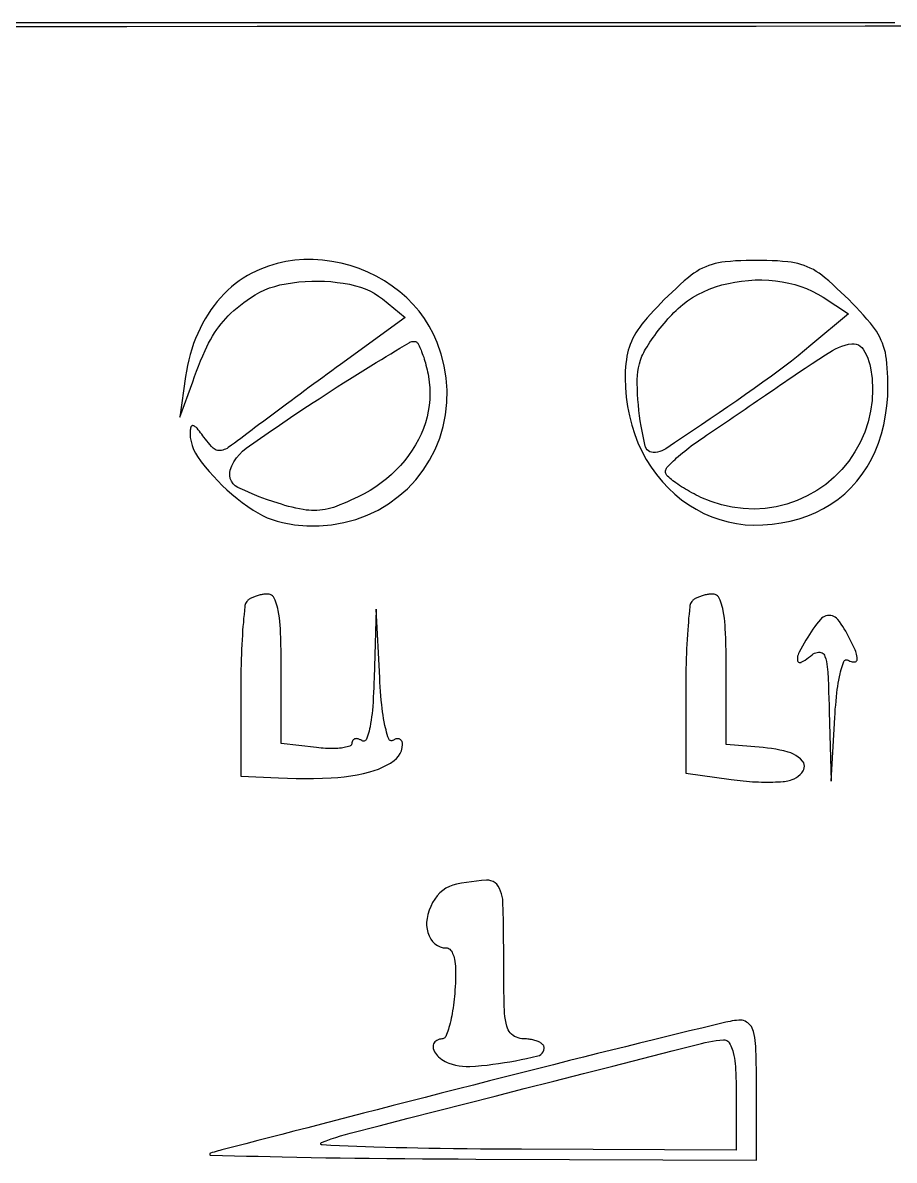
# Model space of a CAD drawing. Header units: millimetres. Extents: x -134 to 134, y -49 to 49.
# Drawn here: x -59.94 to -51.08, y 8.58 to 20.15 of the extents above; entities that cross this region are included whole.
import ezdxf

# ---------------------------------------------------------------- set-up
doc = ezdxf.new("R2010")
doc.units = ezdxf.units.MM
doc.header["$LTSCALE"] = 10
doc.header["$MEASUREMENT"] = 0

# ---------------------------------------------------------------- blocks, each defined once
blk = doc.blocks.new('DT0B-ULTRA_v_1')
at = {"color": 7, "linetype": 'Continuous', "lineweight": -3}
for points in [[(-76.097, 20.123, 0), (-74.992, 20.121, 0), (-73.886, 20.119, 0), (-72.78, 20.118, 0), (-71.675, 20.117, 0), (-70.569, 20.116, 0), (-69.464, 20.115, 0), (-68.141, 20.114, 0), (-66.818, 20.113, 0), (-65.495, 20.113, 0), (-64.171, 20.112, 0), (-62.848, 20.112, 0), (-61.525, 20.112, 0), (-60.202, 20.112, 0), (-58.879, 20.112, 0), (-57.556, 20.113, 0), (-56.233, 20.113, 0), (-54.91, 20.114, 0), (-53.587, 20.115, 0), (-52.481, 20.116, 0), (-51.376, 20.117, 0), (-50.27, 20.118, 0)], [(-51.074, 20.148, 0), (-52.816, 20.148, 0), (-54.558, 20.149, 0), (-56.3, 20.149, 0), (-58.042, 20.149, 0), (-59.784, 20.149, 0), (-61.525, 20.149, 0), (-63.267, 20.149, 0), (-65.009, 20.149, 0), (-66.751, 20.149, 0), (-68.493, 20.149, 0), (-70.234, 20.148, 0)], [(-57.609, 17.603, 0), (-57.653, 17.579, 0), (-57.696, 17.553, 0), (-57.737, 17.525, 0), (-57.777, 17.495, 0), (-57.816, 17.463, 0), (-57.853, 17.43, 0), (-57.89, 17.393, 0), (-57.926, 17.354, 0), (-57.961, 17.314, 0), (-57.993, 17.273, 0), (-58.024, 17.23, 0), (-58.054, 17.186, 0), (-58.083, 17.139, 0), (-58.11, 17.091, 0), (-58.135, 17.041, 0), (-58.159, 16.991, 0), (-58.18, 16.939, 0), (-58.2, 16.887, 0), (-58.218, 16.832, 0), (-58.235, 16.777, 0), (-58.25, 16.721, 0), (-58.262, 16.665, 0), (-58.273, 16.608, 0), (-58.282, 16.551, 0), (-58.339, 16.139, 0), (-58.21, 16.5, 0), (-58.191, 16.553, 0), (-58.171, 16.606, 0), (-58.15, 16.659, 0), (-58.129, 16.712, 0), (-58.107, 16.764, 0), (-58.084, 16.816, 0), (-58.067, 16.853, 0), (-58.049, 16.89, 0), (-58.03, 16.926, 0), (-58.009, 16.961, 0), (-57.988, 16.996, 0), (-57.965, 17.03, 0), (-57.944, 17.059, 0), (-57.921, 17.088, 0), (-57.898, 17.116, 0), (-57.873, 17.144, 0), (-57.848, 17.17, 0), (-57.821, 17.195, 0), (-57.79, 17.223, 0), (-57.757, 17.251, 0), (-57.724, 17.278, 0), (-57.691, 17.304, 0), (-57.657, 17.329, 0), (-57.622, 17.354, 0), (-57.576, 17.383, 0), (-57.528, 17.409, 0), (-57.478, 17.433, 0), (-57.428, 17.453, 0), (-57.376, 17.469, 0), (-57.323, 17.483, 0), (-57.259, 17.496, 0), (-57.194, 17.506, 0), (-57.13, 17.514, 0), (-57.065, 17.52, 0), (-56.999, 17.523, 0), (-56.934, 17.523, 0), (-56.87, 17.521, 0), (-56.806, 17.517, 0), (-56.743, 17.51, 0), (-56.679, 17.501, 0), (-56.616, 17.49, 0), (-56.554, 17.476, 0), (-56.504, 17.462, 0), (-56.456, 17.444, 0), (-56.41, 17.423, 0), (-56.364, 17.399, 0), (-56.321, 17.371, 0), (-56.28, 17.341, 0), (-56.05, 17.154, 0), (-56.706, 16.676, 0), (-56.751, 16.643, 0), (-56.797, 16.61, 0), (-56.842, 16.577, 0), (-56.888, 16.543, 0), (-56.933, 16.51, 0), (-56.979, 16.477, 0), (-57.025, 16.443, 0), (-57.071, 16.409, 0), (-57.118, 16.374, 0), (-57.164, 16.34, 0), (-57.21, 16.306, 0), (-57.256, 16.272, 0), (-57.297, 16.242, 0), (-57.338, 16.211, 0), (-57.379, 16.181, 0), (-57.42, 16.15, 0), (-57.46, 16.12, 0), (-57.501, 16.089, 0), (-57.527, 16.07, 0), (-57.554, 16.05, 0), (-57.58, 16.03, 0), (-57.606, 16.01, 0), (-57.632, 15.99, 0), (-57.658, 15.97, 0), (-57.689, 15.946, 0), (-57.721, 15.923, 0), (-57.753, 15.899, 0), (-57.784, 15.876, 0), (-57.816, 15.853, 0), (-57.849, 15.83, 0), (-57.861, 15.822, 0), (-57.875, 15.815, 0), (-57.889, 15.809, 0), (-57.903, 15.804, 0), (-57.918, 15.801, 0), (-57.933, 15.799, 0), (-57.945, 15.799, 0), (-57.958, 15.801, 0), (-57.97, 15.804, 0), (-57.981, 15.81, 0), (-57.992, 15.816, 0), (-58.001, 15.825, 0), (-58.018, 15.842, 0), (-58.034, 15.86, 0), (-58.05, 15.878, 0), (-58.066, 15.897, 0), (-58.08, 15.915, 0), (-58.095, 15.935, 0), (-58.106, 15.95, 0), (-58.118, 15.966, 0), (-58.13, 15.981, 0), (-58.142, 15.996, 0), (-58.154, 16.012, 0), (-58.166, 16.027, 0), (-58.172, 16.033, 0), (-58.177, 16.038, 0), (-58.184, 16.042, 0), (-58.191, 16.046, 0), (-58.198, 16.05, 0), (-58.205, 16.052, 0), (-58.209, 16.053, 0), (-58.213, 16.053, 0), (-58.217, 16.052, 0), (-58.22, 16.05, 0), (-58.223, 16.048, 0), (-58.226, 16.045, 0), (-58.228, 16.041, 0), (-58.228, 16.039, 0), (-58.231, 16.028, 0), (-58.233, 16.018, 0), (-58.234, 16.007, 0), (-58.235, 15.997, 0), (-58.236, 15.986, 0), (-58.236, 15.975, 0), (-58.234, 15.933, 0), (-58.227, 15.891, 0), (-58.216, 15.851, 0), (-58.202, 15.811, 0), (-58.183, 15.773, 0), (-58.16, 15.738, 0), (-58.123, 15.686, 0), (-58.083, 15.635, 0), (-58.042, 15.586, 0), (-58, 15.538, 0), (-57.956, 15.492, 0), (-57.911, 15.446, 0), (-57.862, 15.4, 0), (-57.811, 15.356, 0), (-57.759, 15.313, 0), (-57.706, 15.271, 0), (-57.651, 15.232, 0), (-57.595, 15.194, 0), (-57.549, 15.165, 0), (-57.501, 15.14, 0), (-57.452, 15.117, 0), (-57.402, 15.098, 0), (-57.351, 15.081, 0), (-57.298, 15.068, 0), (-57.174, 15.046, 0), (-57.049, 15.035, 0), (-56.924, 15.035, 0), (-56.798, 15.046, 0), (-56.674, 15.067, 0), (-56.553, 15.1, 0), (-56.437, 15.142, 0), (-56.326, 15.195, 0), (-56.22, 15.258, 0), (-56.12, 15.331, 0), (-56.028, 15.412, 0), (-55.943, 15.502, 0), (-55.868, 15.599, 0), (-55.802, 15.702, 0), (-55.745, 15.811, 0), (-55.699, 15.925, 0), (-55.664, 16.043, 0), (-55.64, 16.163, 0), (-55.627, 16.287, 0), (-55.624, 16.412, 0), (-55.633, 16.537, 0), (-55.653, 16.66, 0), (-55.683, 16.781, 0), (-55.725, 16.899, 0), (-55.762, 16.983, 0), (-55.805, 17.064, 0), (-55.854, 17.142, 0), (-55.909, 17.216, 0), (-55.969, 17.286, 0), (-56.034, 17.351, 0), (-56.106, 17.414, 0), (-56.182, 17.471, 0), (-56.261, 17.524, 0), (-56.344, 17.572, 0), (-56.429, 17.614, 0), (-56.518, 17.65, 0), (-56.608, 17.68, 0), (-56.7, 17.705, 0), (-56.794, 17.723, 0), (-56.889, 17.735, 0), (-56.984, 17.741, 0), (-57.079, 17.741, 0), (-57.171, 17.734, 0), (-57.262, 17.721, 0), (-57.352, 17.701, 0), (-57.44, 17.675, 0), (-57.526, 17.642, 0), (-57.609, 17.603, 0)], [(-53.416, 17.334, 0), (-53.452, 17.298, 0), (-53.487, 17.261, 0), (-53.522, 17.224, 0), (-53.556, 17.186, 0), (-53.589, 17.148, 0), (-53.623, 17.11, 0), (-53.645, 17.083, 0), (-53.666, 17.055, 0), (-53.686, 17.026, 0), (-53.704, 16.996, 0), (-53.722, 16.966, 0), (-53.738, 16.935, 0), (-53.751, 16.907, 0), (-53.763, 16.878, 0), (-53.774, 16.849, 0), (-53.783, 16.819, 0), (-53.79, 16.789, 0), (-53.796, 16.759, 0), (-53.802, 16.722, 0), (-53.807, 16.685, 0), (-53.811, 16.648, 0), (-53.813, 16.611, 0), (-53.815, 16.574, 0), (-53.815, 16.537, 0), (-53.812, 16.44, 0), (-53.804, 16.343, 0), (-53.791, 16.247, 0), (-53.771, 16.151, 0), (-53.747, 16.057, 0), (-53.717, 15.964, 0), (-53.684, 15.877, 0), (-53.644, 15.792, 0), (-53.6, 15.71, 0), (-53.55, 15.631, 0), (-53.496, 15.555, 0), (-53.436, 15.483, 0), (-53.375, 15.417, 0), (-53.31, 15.357, 0), (-53.241, 15.3, 0), (-53.168, 15.249, 0), (-53.092, 15.202, 0), (-53.013, 15.161, 0), (-52.933, 15.126, 0), (-52.851, 15.097, 0), (-52.767, 15.074, 0), (-52.682, 15.057, 0), (-52.595, 15.046, 0), (-52.508, 15.042, 0), (-52.414, 15.044, 0), (-52.321, 15.051, 0), (-52.228, 15.064, 0), (-52.136, 15.082, 0), (-52.046, 15.107, 0), (-51.957, 15.136, 0), (-51.875, 15.17, 0), (-51.797, 15.209, 0), (-51.722, 15.254, 0), (-51.65, 15.305, 0), (-51.582, 15.361, 0), (-51.519, 15.421, 0), (-51.459, 15.488, 0), (-51.404, 15.558, 0), (-51.355, 15.633, 0), (-51.31, 15.711, 0), (-51.272, 15.791, 0), (-51.24, 15.875, 0), (-51.21, 15.968, 0), (-51.186, 16.062, 0), (-51.167, 16.158, 0), (-51.154, 16.255, 0), (-51.145, 16.352, 0), (-51.143, 16.45, 0), (-51.143, 16.497, 0), (-51.144, 16.544, 0), (-51.147, 16.59, 0), (-51.15, 16.637, 0), (-51.154, 16.684, 0), (-51.158, 16.73, 0), (-51.163, 16.763, 0), (-51.169, 16.795, 0), (-51.177, 16.827, 0), (-51.187, 16.859, 0), (-51.198, 16.89, 0), (-51.211, 16.92, 0), (-51.226, 16.951, 0), (-51.242, 16.982, 0), (-51.26, 17.012, 0), (-51.279, 17.041, 0), (-51.3, 17.069, 0), (-51.322, 17.096, 0), (-51.357, 17.137, 0), (-51.393, 17.177, 0), (-51.429, 17.217, 0), (-51.466, 17.256, 0), (-51.504, 17.295, 0), (-51.542, 17.334, 0), (-51.581, 17.373, 0), (-51.621, 17.411, 0), (-51.662, 17.449, 0), (-51.703, 17.487, 0), (-51.745, 17.524, 0), (-51.787, 17.56, 0), (-51.814, 17.582, 0), (-51.842, 17.602, 0), (-51.871, 17.621, 0), (-51.901, 17.639, 0), (-51.932, 17.655, 0), (-51.963, 17.669, 0), (-51.995, 17.682, 0), (-52.027, 17.692, 0), (-52.06, 17.702, 0), (-52.093, 17.709, 0), (-52.127, 17.715, 0), (-52.161, 17.719, 0), (-52.214, 17.723, 0), (-52.267, 17.727, 0), (-52.32, 17.729, 0), (-52.373, 17.731, 0), (-52.426, 17.732, 0), (-52.479, 17.733, 0), (-52.532, 17.732, 0), (-52.585, 17.731, 0), (-52.638, 17.729, 0), (-52.691, 17.727, 0), (-52.744, 17.723, 0), (-52.797, 17.719, 0), (-52.831, 17.715, 0), (-52.865, 17.709, 0), (-52.898, 17.702, 0), (-52.931, 17.692, 0), (-52.963, 17.682, 0), (-52.995, 17.669, 0), (-53.027, 17.655, 0), (-53.057, 17.639, 0), (-53.087, 17.621, 0), (-53.116, 17.602, 0), (-53.144, 17.582, 0), (-53.171, 17.56, 0), (-53.213, 17.524, 0), (-53.255, 17.487, 0), (-53.296, 17.449, 0), (-53.337, 17.411, 0), (-53.377, 17.373, 0), (-53.416, 17.334, 0)], [(-51.802, 17.358, 0), (-51.544, 17.189, 0), (-51.926, 16.87, 0), (-51.992, 16.816, 0), (-52.057, 16.763, 0), (-52.124, 16.71, 0), (-52.191, 16.659, 0), (-52.259, 16.608, 0), (-52.327, 16.557, 0), (-52.415, 16.494, 0), (-52.503, 16.431, 0), (-52.591, 16.368, 0), (-52.68, 16.306, 0), (-52.769, 16.244, 0), (-52.859, 16.183, 0), (-52.949, 16.122, 0), (-53.039, 16.061, 0), (-53.13, 16, 0), (-53.221, 15.939, 0), (-53.311, 15.879, 0), (-53.402, 15.818, 0), (-53.421, 15.807, 0), (-53.442, 15.797, 0), (-53.462, 15.79, 0), (-53.484, 15.784, 0), (-53.506, 15.781, 0), (-53.528, 15.78, 0), (-53.545, 15.782, 0), (-53.562, 15.787, 0), (-53.577, 15.796, 0), (-53.59, 15.807, 0), (-53.601, 15.821, 0), (-53.608, 15.837, 0), (-53.61, 15.844, 0), (-53.621, 15.895, 0), (-53.632, 15.946, 0), (-53.642, 15.998, 0), (-53.651, 16.049, 0), (-53.66, 16.101, 0), (-53.667, 16.153, 0), (-53.674, 16.207, 0), (-53.68, 16.263, 0), (-53.685, 16.318, 0), (-53.688, 16.373, 0), (-53.69, 16.428, 0), (-53.692, 16.483, 0), (-53.691, 16.523, 0), (-53.688, 16.563, 0), (-53.684, 16.603, 0), (-53.677, 16.642, 0), (-53.668, 16.681, 0), (-53.657, 16.72, 0), (-53.65, 16.739, 0), (-53.643, 16.758, 0), (-53.635, 16.777, 0), (-53.626, 16.795, 0), (-53.617, 16.813, 0), (-53.607, 16.831, 0), (-53.592, 16.855, 0), (-53.577, 16.879, 0), (-53.562, 16.902, 0), (-53.546, 16.925, 0), (-53.53, 16.949, 0), (-53.514, 16.971, 0), (-53.495, 16.996, 0), (-53.477, 17.021, 0), (-53.458, 17.045, 0), (-53.438, 17.069, 0), (-53.418, 17.093, 0), (-53.398, 17.116, 0), (-53.379, 17.138, 0), (-53.359, 17.16, 0), (-53.339, 17.181, 0), (-53.318, 17.202, 0), (-53.297, 17.222, 0), (-53.276, 17.243, 0), (-53.229, 17.284, 0), (-53.18, 17.321, 0), (-53.128, 17.356, 0), (-53.074, 17.388, 0), (-53.019, 17.415, 0), (-52.961, 17.44, 0), (-52.897, 17.463, 0), (-52.831, 17.483, 0), (-52.765, 17.499, 0), (-52.698, 17.513, 0), (-52.63, 17.523, 0), (-52.562, 17.53, 0), (-52.493, 17.534, 0), (-52.424, 17.534, 0), (-52.355, 17.531, 0), (-52.287, 17.525, 0), (-52.218, 17.516, 0), (-52.151, 17.503, 0), (-52.089, 17.488, 0), (-52.029, 17.469, 0), (-51.97, 17.447, 0), (-51.912, 17.421, 0), (-51.856, 17.391, 0), (-51.802, 17.358, 0)], [(-55.814, 16.553, 0), (-55.805, 16.495, 0), (-55.799, 16.436, 0), (-55.798, 16.377, 0), (-55.8, 16.318, 0), (-55.805, 16.259, 0), (-55.815, 16.201, 0), (-55.828, 16.141, 0), (-55.845, 16.082, 0), (-55.865, 16.024, 0), (-55.888, 15.967, 0), (-55.914, 15.911, 0), (-55.944, 15.858, 0), (-55.978, 15.802, 0), (-56.015, 15.749, 0), (-56.055, 15.698, 0), (-56.097, 15.649, 0), (-56.142, 15.602, 0), (-56.189, 15.557, 0), (-56.241, 15.513, 0), (-56.295, 15.471, 0), (-56.35, 15.432, 0), (-56.407, 15.395, 0), (-56.466, 15.361, 0), (-56.527, 15.33, 0), (-56.564, 15.312, 0), (-56.601, 15.295, 0), (-56.638, 15.278, 0), (-56.676, 15.262, 0), (-56.713, 15.247, 0), (-56.751, 15.232, 0), (-56.779, 15.222, 0), (-56.806, 15.214, 0), (-56.834, 15.207, 0), (-56.862, 15.201, 0), (-56.89, 15.196, 0), (-56.919, 15.193, 0), (-56.947, 15.191, 0), (-56.975, 15.19, 0), (-57.003, 15.19, 0), (-57.031, 15.192, 0), (-57.058, 15.195, 0), (-57.086, 15.2, 0), (-57.124, 15.207, 0), (-57.161, 15.215, 0), (-57.198, 15.223, 0), (-57.235, 15.232, 0), (-57.272, 15.242, 0), (-57.308, 15.253, 0), (-57.384, 15.277, 0), (-57.459, 15.302, 0), (-57.534, 15.33, 0), (-57.607, 15.36, 0), (-57.68, 15.392, 0), (-57.752, 15.425, 0), (-57.778, 15.441, 0), (-57.8, 15.462, 0), (-57.817, 15.487, 0), (-57.828, 15.515, 0), (-57.834, 15.545, 0), (-57.833, 15.576, 0), (-57.828, 15.599, 0), (-57.811, 15.643, 0), (-57.79, 15.685, 0), (-57.765, 15.725, 0), (-57.735, 15.761, 0), (-57.702, 15.794, 0), (-57.665, 15.823, 0), (-57.554, 15.903, 0), (-57.442, 15.981, 0), (-57.329, 16.059, 0), (-57.215, 16.136, 0), (-57.102, 16.212, 0), (-56.987, 16.287, 0), (-56.926, 16.327, 0), (-56.864, 16.367, 0), (-56.802, 16.407, 0), (-56.74, 16.447, 0), (-56.678, 16.487, 0), (-56.616, 16.526, 0), (-56.562, 16.56, 0), (-56.508, 16.594, 0), (-56.454, 16.628, 0), (-56.4, 16.661, 0), (-56.345, 16.694, 0), (-56.291, 16.727, 0), (-56.244, 16.756, 0), (-56.197, 16.784, 0), (-56.15, 16.812, 0), (-56.104, 16.84, 0), (-56.057, 16.868, 0), (-56.01, 16.896, 0), (-56.002, 16.9, 0), (-55.993, 16.904, 0), (-55.984, 16.907, 0), (-55.975, 16.909, 0), (-55.966, 16.91, 0), (-55.957, 16.91, 0), (-55.95, 16.91, 0), (-55.943, 16.908, 0), (-55.937, 16.905, 0), (-55.932, 16.901, 0), (-55.927, 16.896, 0), (-55.923, 16.891, 0), (-55.916, 16.877, 0), (-55.909, 16.863, 0), (-55.902, 16.849, 0), (-55.896, 16.834, 0), (-55.889, 16.82, 0), (-55.883, 16.806, 0), (-55.876, 16.787, 0), (-55.869, 16.768, 0), (-55.862, 16.748, 0), (-55.856, 16.729, 0), (-55.85, 16.71, 0), (-55.845, 16.69, 0), (-55.839, 16.667, 0), (-55.833, 16.645, 0), (-55.828, 16.622, 0), (-55.823, 16.599, 0), (-55.818, 16.576, 0), (-55.814, 16.553, 0)], [(-51.321, 16.641, 0), (-51.305, 16.531, 0), (-51.299, 16.42, 0), (-51.304, 16.309, 0), (-51.319, 16.199, 0), (-51.344, 16.09, 0), (-51.379, 15.985, 0), (-51.424, 15.883, 0), (-51.478, 15.785, 0), (-51.54, 15.693, 0), (-51.611, 15.607, 0), (-51.689, 15.528, 0), (-51.775, 15.456, 0), (-51.866, 15.393, 0), (-51.964, 15.338, 0), (-52.066, 15.292, 0), (-52.171, 15.255, 0), (-52.28, 15.229, 0), (-52.39, 15.212, 0), (-52.502, 15.205, 0), (-52.614, 15.209, 0), (-52.725, 15.223, 0), (-52.835, 15.247, 0), (-52.941, 15.281, 0), (-53.045, 15.324, 0), (-53.068, 15.335, 0), (-53.091, 15.347, 0), (-53.114, 15.359, 0), (-53.137, 15.371, 0), (-53.16, 15.383, 0), (-53.182, 15.396, 0), (-53.202, 15.408, 0), (-53.222, 15.42, 0), (-53.242, 15.432, 0), (-53.261, 15.445, 0), (-53.28, 15.458, 0), (-53.299, 15.471, 0), (-53.313, 15.482, 0), (-53.328, 15.493, 0), (-53.342, 15.504, 0), (-53.357, 15.516, 0), (-53.371, 15.528, 0), (-53.384, 15.54, 0), (-53.39, 15.546, 0), (-53.395, 15.553, 0), (-53.399, 15.56, 0), (-53.402, 15.568, 0), (-53.404, 15.576, 0), (-53.404, 15.585, 0), (-53.404, 15.593, 0), (-53.402, 15.602, 0), (-53.399, 15.611, 0), (-53.395, 15.619, 0), (-53.391, 15.626, 0), (-53.385, 15.633, 0), (-53.37, 15.648, 0), (-53.354, 15.664, 0), (-53.339, 15.679, 0), (-53.323, 15.694, 0), (-53.307, 15.709, 0), (-53.291, 15.724, 0), (-53.271, 15.742, 0), (-53.25, 15.76, 0), (-53.23, 15.777, 0), (-53.209, 15.794, 0), (-53.188, 15.811, 0), (-53.166, 15.828, 0), (-53.142, 15.846, 0), (-53.118, 15.864, 0), (-53.093, 15.882, 0), (-53.069, 15.9, 0), (-53.044, 15.917, 0), (-53.019, 15.934, 0), (-52.988, 15.955, 0), (-52.957, 15.975, 0), (-52.927, 15.996, 0), (-52.896, 16.017, 0), (-52.865, 16.038, 0), (-52.835, 16.058, 0), (-52.795, 16.085, 0), (-52.755, 16.112, 0), (-52.715, 16.14, 0), (-52.675, 16.167, 0), (-52.635, 16.194, 0), (-52.595, 16.221, 0), (-52.554, 16.25, 0), (-52.512, 16.278, 0), (-52.47, 16.307, 0), (-52.428, 16.335, 0), (-52.386, 16.364, 0), (-52.344, 16.392, 0), (-52.307, 16.418, 0), (-52.269, 16.444, 0), (-52.232, 16.47, 0), (-52.194, 16.495, 0), (-52.157, 16.521, 0), (-52.119, 16.547, 0), (-52.051, 16.593, 0), (-51.983, 16.639, 0), (-51.915, 16.684, 0), (-51.846, 16.728, 0), (-51.777, 16.773, 0), (-51.707, 16.816, 0), (-51.677, 16.833, 0), (-51.645, 16.849, 0), (-51.613, 16.861, 0), (-51.579, 16.872, 0), (-51.545, 16.88, 0), (-51.511, 16.885, 0), (-51.488, 16.885, 0), (-51.466, 16.882, 0), (-51.444, 16.874, 0), (-51.425, 16.862, 0), (-51.408, 16.847, 0), (-51.394, 16.829, 0), (-51.377, 16.8, 0), (-51.362, 16.769, 0), (-51.349, 16.738, 0), (-51.337, 16.706, 0), (-51.328, 16.674, 0), (-51.321, 16.641, 0)], [(-57.653, 14.272, 0), (-57.66, 14.264, 0), (-57.667, 14.255, 0), (-57.672, 14.246, 0), (-57.676, 14.236, 0), (-57.679, 14.225, 0), (-57.681, 14.214, 0), (-57.684, 14.174, 0), (-57.688, 14.134, 0), (-57.692, 14.093, 0), (-57.695, 14.053, 0), (-57.699, 14.012, 0), (-57.702, 13.972, 0), (-57.705, 13.923, 0), (-57.708, 13.875, 0), (-57.711, 13.826, 0), (-57.713, 13.777, 0), (-57.715, 13.729, 0), (-57.717, 13.68, 0), (-57.718, 13.624, 0), (-57.72, 13.569, 0), (-57.721, 13.513, 0), (-57.721, 13.458, 0), (-57.722, 13.402, 0), (-57.722, 13.347, 0), (-57.722, 12.49, 0), (-57.336, 12.472, 0), (-57.247, 12.468, 0), (-57.158, 12.466, 0), (-57.07, 12.465, 0), (-56.981, 12.466, 0), (-56.892, 12.468, 0), (-56.803, 12.471, 0), (-56.736, 12.476, 0), (-56.67, 12.482, 0), (-56.604, 12.491, 0), (-56.538, 12.503, 0), (-56.473, 12.516, 0), (-56.408, 12.533, 0), (-56.365, 12.546, 0), (-56.322, 12.561, 0), (-56.28, 12.579, 0), (-56.24, 12.6, 0), (-56.2, 12.622, 0), (-56.162, 12.647, 0), (-56.138, 12.668, 0), (-56.117, 12.692, 0), (-56.1, 12.719, 0), (-56.087, 12.748, 0), (-56.08, 12.779, 0), (-56.077, 12.811, 0), (-56.077, 12.817, 0), (-56.078, 12.822, 0), (-56.079, 12.828, 0), (-56.08, 12.834, 0), (-56.082, 12.84, 0), (-56.085, 12.845, 0), (-56.087, 12.849, 0), (-56.09, 12.853, 0), (-56.093, 12.857, 0), (-56.097, 12.86, 0), (-56.101, 12.863, 0), (-56.106, 12.865, 0), (-56.111, 12.867, 0), (-56.116, 12.869, 0), (-56.121, 12.869, 0), (-56.127, 12.87, 0), (-56.132, 12.869, 0), (-56.138, 12.868, 0), (-56.144, 12.867, 0), (-56.151, 12.865, 0), (-56.157, 12.862, 0), (-56.163, 12.859, 0), (-56.169, 12.856, 0), (-56.175, 12.853, 0), (-56.18, 12.85, 0), (-56.186, 12.849, 0), (-56.192, 12.849, 0), (-56.198, 12.85, 0), (-56.204, 12.852, 0), (-56.208, 12.855, 0), (-56.213, 12.86, 0), (-56.216, 12.865, 0), (-56.217, 12.868, 0), (-56.225, 12.89, 0), (-56.232, 12.913, 0), (-56.239, 12.936, 0), (-56.245, 12.959, 0), (-56.25, 12.982, 0), (-56.256, 13.005, 0), (-56.263, 13.04, 0), (-56.269, 13.074, 0), (-56.275, 13.109, 0), (-56.28, 13.144, 0), (-56.284, 13.179, 0), (-56.288, 13.214, 0), (-56.293, 13.26, 0), (-56.297, 13.306, 0), (-56.3, 13.351, 0), (-56.304, 13.397, 0), (-56.307, 13.443, 0), (-56.309, 13.489, 0), (-56.345, 14.186, 0), (-56.365, 13.486, 0), (-56.367, 13.438, 0), (-56.369, 13.389, 0), (-56.371, 13.341, 0), (-56.374, 13.293, 0), (-56.377, 13.244, 0), (-56.38, 13.196, 0), (-56.383, 13.161, 0), (-56.386, 13.127, 0), (-56.391, 13.092, 0), (-56.396, 13.058, 0), (-56.401, 13.024, 0), (-56.407, 12.99, 0), (-56.412, 12.969, 0), (-56.417, 12.947, 0), (-56.423, 12.926, 0), (-56.429, 12.906, 0), (-56.436, 12.885, 0), (-56.444, 12.865, 0), (-56.447, 12.859, 0), (-56.451, 12.854, 0), (-56.456, 12.85, 0), (-56.461, 12.847, 0), (-56.467, 12.846, 0), (-56.474, 12.845, 0), (-56.48, 12.846, 0), (-56.486, 12.849, 0), (-56.488, 12.85, 0), (-56.494, 12.854, 0), (-56.501, 12.857, 0), (-56.507, 12.86, 0), (-56.514, 12.863, 0), (-56.521, 12.866, 0), (-56.528, 12.868, 0), (-56.533, 12.869, 0), (-56.539, 12.87, 0), (-56.544, 12.871, 0), (-56.55, 12.87, 0), (-56.555, 12.87, 0), (-56.561, 12.869, 0), (-56.565, 12.868, 0), (-56.569, 12.866, 0), (-56.573, 12.863, 0), (-56.577, 12.86, 0), (-56.58, 12.857, 0), (-56.583, 12.853, 0), (-56.585, 12.849, 0), (-56.587, 12.845, 0), (-56.589, 12.84, 0), (-56.59, 12.835, 0), (-56.591, 12.83, 0), (-56.591, 12.825, 0), (-56.592, 12.818, 0), (-56.594, 12.812, 0), (-56.597, 12.806, 0), (-56.602, 12.801, 0), (-56.608, 12.797, 0), (-56.614, 12.794, 0), (-56.614, 12.794, 0), (-56.627, 12.79, 0), (-56.641, 12.786, 0), (-56.655, 12.783, 0), (-56.669, 12.78, 0), (-56.683, 12.777, 0), (-56.697, 12.775, 0), (-56.716, 12.773, 0), (-56.735, 12.771, 0), (-56.755, 12.77, 0), (-56.774, 12.769, 0), (-56.793, 12.769, 0), (-56.813, 12.769, 0), (-56.836, 12.77, 0), (-56.859, 12.771, 0), (-56.882, 12.773, 0), (-56.905, 12.774, 0), (-56.928, 12.777, 0), (-56.951, 12.779, 0), (-57.311, 12.821, 0), (-57.311, 13.581, 0), (-57.311, 13.642, 0), (-57.311, 13.704, 0), (-57.312, 13.765, 0), (-57.313, 13.827, 0), (-57.315, 13.888, 0), (-57.317, 13.95, 0), (-57.319, 13.987, 0), (-57.321, 14.024, 0), (-57.325, 14.061, 0), (-57.329, 14.099, 0), (-57.335, 14.136, 0), (-57.341, 14.172, 0), (-57.345, 14.194, 0), (-57.351, 14.216, 0), (-57.357, 14.237, 0), (-57.365, 14.259, 0), (-57.373, 14.279, 0), (-57.382, 14.3, 0), (-57.389, 14.311, 0), (-57.398, 14.321, 0), (-57.409, 14.329, 0), (-57.421, 14.336, 0), (-57.434, 14.339, 0), (-57.448, 14.34, 0), (-57.457, 14.34, 0), (-57.467, 14.34, 0), (-57.477, 14.339, 0), (-57.486, 14.338, 0), (-57.496, 14.337, 0), (-57.505, 14.335, 0), (-57.515, 14.334, 0), (-57.525, 14.331, 0), (-57.535, 14.329, 0), (-57.545, 14.326, 0), (-57.555, 14.323, 0), (-57.565, 14.32, 0), (-57.574, 14.317, 0), (-57.582, 14.314, 0), (-57.591, 14.31, 0), (-57.6, 14.307, 0), (-57.609, 14.302, 0), (-57.617, 14.298, 0), (-57.624, 14.295, 0), (-57.63, 14.291, 0), (-57.636, 14.287, 0), (-57.642, 14.282, 0), (-57.648, 14.277, 0), (-57.653, 14.272, 0)], [(-53.13, 14.272, 0), (-53.137, 14.264, 0), (-53.144, 14.255, 0), (-53.149, 14.246, 0), (-53.153, 14.236, 0), (-53.156, 14.225, 0), (-53.157, 14.215, 0), (-53.161, 14.175, 0), (-53.165, 14.135, 0), (-53.169, 14.095, 0), (-53.172, 14.056, 0), (-53.175, 14.016, 0), (-53.178, 13.976, 0), (-53.182, 13.928, 0), (-53.185, 13.88, 0), (-53.188, 13.832, 0), (-53.19, 13.784, 0), (-53.192, 13.737, 0), (-53.194, 13.689, 0), (-53.195, 13.634, 0), (-53.196, 13.579, 0), (-53.197, 13.525, 0), (-53.198, 13.47, 0), (-53.198, 13.415, 0), (-53.199, 13.361, 0), (-53.199, 12.518, 0), (-52.738, 12.455, 0), (-52.707, 12.451, 0), (-52.676, 12.447, 0), (-52.645, 12.444, 0), (-52.613, 12.441, 0), (-52.582, 12.438, 0), (-52.55, 12.435, 0), (-52.52, 12.433, 0), (-52.489, 12.432, 0), (-52.458, 12.43, 0), (-52.428, 12.429, 0), (-52.397, 12.429, 0), (-52.366, 12.429, 0), (-52.34, 12.429, 0), (-52.313, 12.429, 0), (-52.287, 12.43, 0), (-52.261, 12.431, 0), (-52.235, 12.432, 0), (-52.208, 12.434, 0), (-52.193, 12.435, 0), (-52.177, 12.437, 0), (-52.162, 12.44, 0), (-52.147, 12.444, 0), (-52.132, 12.448, 0), (-52.117, 12.454, 0), (-52.095, 12.463, 0), (-52.074, 12.475, 0), (-52.055, 12.489, 0), (-52.037, 12.505, 0), (-52.02, 12.523, 0), (-52.005, 12.542, 0), (-51.997, 12.557, 0), (-51.993, 12.574, 0), (-51.991, 12.591, 0), (-51.993, 12.608, 0), (-51.999, 12.624, 0), (-52.008, 12.638, 0), (-52.012, 12.643, 0), (-52.033, 12.664, 0), (-52.055, 12.682, 0), (-52.079, 12.699, 0), (-52.104, 12.713, 0), (-52.131, 12.725, 0), (-52.158, 12.734, 0), (-52.2, 12.745, 0), (-52.241, 12.754, 0), (-52.283, 12.762, 0), (-52.325, 12.769, 0), (-52.367, 12.775, 0), (-52.41, 12.779, 0), (-52.787, 12.811, 0), (-52.787, 13.576, 0), (-52.788, 13.638, 0), (-52.788, 13.7, 0), (-52.789, 13.762, 0), (-52.79, 13.824, 0), (-52.792, 13.885, 0), (-52.794, 13.947, 0), (-52.796, 13.985, 0), (-52.798, 14.022, 0), (-52.802, 14.06, 0), (-52.806, 14.097, 0), (-52.812, 14.134, 0), (-52.818, 14.171, 0), (-52.822, 14.193, 0), (-52.828, 14.215, 0), (-52.834, 14.237, 0), (-52.842, 14.258, 0), (-52.85, 14.279, 0), (-52.859, 14.3, 0), (-52.866, 14.311, 0), (-52.875, 14.321, 0), (-52.886, 14.329, 0), (-52.898, 14.335, 0), (-52.911, 14.339, 0), (-52.924, 14.34, 0), (-52.934, 14.34, 0), (-52.944, 14.34, 0), (-52.953, 14.339, 0), (-52.963, 14.338, 0), (-52.972, 14.337, 0), (-52.982, 14.335, 0), (-52.992, 14.334, 0), (-53.002, 14.331, 0), (-53.012, 14.329, 0), (-53.022, 14.326, 0), (-53.032, 14.323, 0), (-53.041, 14.32, 0), (-53.05, 14.317, 0), (-53.059, 14.314, 0), (-53.068, 14.31, 0), (-53.077, 14.307, 0), (-53.085, 14.302, 0), (-53.094, 14.298, 0), (-53.101, 14.295, 0), (-53.107, 14.291, 0), (-53.113, 14.287, 0), (-53.119, 14.282, 0), (-53.125, 14.277, 0), (-53.13, 14.272, 0)], [(-51.94, 13.931, 0), (-51.959, 13.901, 0), (-51.977, 13.871, 0), (-51.995, 13.841, 0), (-52.012, 13.81, 0), (-52.029, 13.78, 0), (-52.046, 13.749, 0), (-52.052, 13.736, 0), (-52.057, 13.723, 0), (-52.061, 13.709, 0), (-52.062, 13.694, 0), (-52.063, 13.68, 0), (-52.062, 13.666, 0), (-52.061, 13.66, 0), (-52.058, 13.656, 0), (-52.055, 13.651, 0), (-52.051, 13.648, 0), (-52.046, 13.645, 0), (-52.041, 13.644, 0), (-52.036, 13.644, 0), (-52.031, 13.644, 0), (-52.026, 13.646, 0), (-52.024, 13.647, 0), (-52.005, 13.658, 0), (-51.986, 13.67, 0), (-51.967, 13.683, 0), (-51.949, 13.696, 0), (-51.931, 13.71, 0), (-51.914, 13.724, 0), (-51.902, 13.732, 0), (-51.89, 13.739, 0), (-51.877, 13.744, 0), (-51.863, 13.747, 0), (-51.849, 13.749, 0), (-51.835, 13.749, 0), (-51.824, 13.747, 0), (-51.812, 13.743, 0), (-51.802, 13.736, 0), (-51.794, 13.728, 0), (-51.787, 13.718, 0), (-51.783, 13.707, 0), (-51.776, 13.681, 0), (-51.769, 13.655, 0), (-51.764, 13.628, 0), (-51.76, 13.602, 0), (-51.757, 13.575, 0), (-51.755, 13.548, 0), (-51.752, 13.481, 0), (-51.749, 13.414, 0), (-51.746, 13.347, 0), (-51.744, 13.28, 0), (-51.742, 13.212, 0), (-51.74, 13.145, 0), (-51.72, 12.439, 0), (-51.683, 13.084, 0), (-51.681, 13.126, 0), (-51.678, 13.169, 0), (-51.674, 13.211, 0), (-51.671, 13.253, 0), (-51.667, 13.295, 0), (-51.662, 13.337, 0), (-51.658, 13.369, 0), (-51.654, 13.402, 0), (-51.648, 13.434, 0), (-51.643, 13.466, 0), (-51.636, 13.498, 0), (-51.629, 13.53, 0), (-51.624, 13.551, 0), (-51.618, 13.572, 0), (-51.612, 13.593, 0), (-51.605, 13.614, 0), (-51.598, 13.635, 0), (-51.59, 13.655, 0), (-51.588, 13.661, 0), (-51.584, 13.665, 0), (-51.579, 13.669, 0), (-51.574, 13.672, 0), (-51.568, 13.673, 0), (-51.562, 13.673, 0), (-51.556, 13.672, 0), (-51.551, 13.67, 0), (-51.549, 13.669, 0), (-51.539, 13.664, 0), (-51.529, 13.659, 0), (-51.518, 13.656, 0), (-51.507, 13.653, 0), (-51.495, 13.651, 0), (-51.484, 13.651, 0), (-51.478, 13.651, 0), (-51.473, 13.653, 0), (-51.467, 13.656, 0), (-51.463, 13.66, 0), (-51.459, 13.665, 0), (-51.457, 13.67, 0), (-51.456, 13.676, 0), (-51.456, 13.68, 0), (-51.457, 13.696, 0), (-51.459, 13.712, 0), (-51.462, 13.728, 0), (-51.466, 13.743, 0), (-51.471, 13.758, 0), (-51.477, 13.773, 0), (-51.49, 13.801, 0), (-51.503, 13.828, 0), (-51.516, 13.855, 0), (-51.529, 13.882, 0), (-51.543, 13.909, 0), (-51.557, 13.936, 0), (-51.572, 13.962, 0), (-51.587, 13.987, 0), (-51.603, 14.012, 0), (-51.619, 14.036, 0), (-51.636, 14.06, 0), (-51.654, 14.083, 0), (-51.665, 14.095, 0), (-51.678, 14.105, 0), (-51.692, 14.114, 0), (-51.707, 14.119, 0), (-51.723, 14.123, 0), (-51.739, 14.124, 0), (-51.756, 14.122, 0), (-51.773, 14.119, 0), (-51.789, 14.113, 0), (-51.803, 14.104, 0), (-51.817, 14.094, 0), (-51.829, 14.082, 0), (-51.849, 14.058, 0), (-51.868, 14.034, 0), (-51.887, 14.009, 0), (-51.906, 13.983, 0), (-51.923, 13.957, 0), (-51.94, 13.931, 0)], [(-55.527, 11.391, 0), (-55.565, 11.381, 0), (-55.601, 11.367, 0), (-55.636, 11.349, 0), (-55.668, 11.327, 0), (-55.697, 11.302, 0), (-55.724, 11.273, 0), (-55.749, 11.239, 0), (-55.772, 11.203, 0), (-55.791, 11.165, 0), (-55.807, 11.125, 0), (-55.82, 11.084, 0), (-55.828, 11.042, 0), (-55.832, 11.006, 0), (-55.832, 10.97, 0), (-55.827, 10.934, 0), (-55.819, 10.899, 0), (-55.806, 10.865, 0), (-55.79, 10.832, 0), (-55.772, 10.807, 0), (-55.749, 10.785, 0), (-55.723, 10.767, 0), (-55.695, 10.753, 0), (-55.665, 10.745, 0), (-55.633, 10.743, 0), (-55.623, 10.742, 0), (-55.613, 10.739, 0), (-55.604, 10.735, 0), (-55.595, 10.729, 0), (-55.588, 10.721, 0), (-55.582, 10.713, 0), (-55.574, 10.7, 0), (-55.568, 10.686, 0), (-55.562, 10.672, 0), (-55.557, 10.658, 0), (-55.553, 10.643, 0), (-55.55, 10.628, 0), (-55.546, 10.605, 0), (-55.543, 10.581, 0), (-55.54, 10.557, 0), (-55.538, 10.534, 0), (-55.538, 10.51, 0), (-55.537, 10.486, 0), (-55.538, 10.452, 0), (-55.539, 10.417, 0), (-55.54, 10.383, 0), (-55.542, 10.349, 0), (-55.544, 10.314, 0), (-55.547, 10.28, 0), (-55.549, 10.25, 0), (-55.552, 10.221, 0), (-55.556, 10.191, 0), (-55.559, 10.162, 0), (-55.563, 10.132, 0), (-55.568, 10.103, 0), (-55.572, 10.077, 0), (-55.577, 10.052, 0), (-55.582, 10.027, 0), (-55.587, 10.003, 0), (-55.593, 9.978, 0), (-55.6, 9.953, 0), (-55.605, 9.935, 0), (-55.611, 9.916, 0), (-55.617, 9.897, 0), (-55.624, 9.879, 0), (-55.631, 9.861, 0), (-55.638, 9.843, 0), (-55.642, 9.836, 0), (-55.647, 9.829, 0), (-55.653, 9.824, 0), (-55.66, 9.82, 0), (-55.668, 9.818, 0), (-55.676, 9.817, 0), (-55.689, 9.816, 0), (-55.702, 9.814, 0), (-55.715, 9.809, 0), (-55.727, 9.803, 0), (-55.738, 9.796, 0), (-55.747, 9.787, 0), (-55.755, 9.777, 0), (-55.761, 9.767, 0), (-55.765, 9.755, 0), (-55.767, 9.743, 0), (-55.766, 9.731, 0), (-55.764, 9.719, 0), (-55.759, 9.703, 0), (-55.752, 9.687, 0), (-55.743, 9.673, 0), (-55.733, 9.659, 0), (-55.722, 9.646, 0), (-55.71, 9.634, 0), (-55.694, 9.621, 0), (-55.678, 9.609, 0), (-55.661, 9.598, 0), (-55.643, 9.588, 0), (-55.625, 9.579, 0), (-55.606, 9.571, 0), (-55.572, 9.56, 0), (-55.537, 9.55, 0), (-55.502, 9.543, 0), (-55.466, 9.539, 0), (-55.43, 9.537, 0), (-55.393, 9.538, 0), (-55.335, 9.542, 0), (-55.276, 9.546, 0), (-55.217, 9.552, 0), (-55.159, 9.559, 0), (-55.101, 9.567, 0), (-55.042, 9.576, 0), (-54.986, 9.585, 0), (-54.929, 9.596, 0), (-54.872, 9.607, 0), (-54.816, 9.618, 0), (-54.759, 9.631, 0), (-54.703, 9.644, 0), (-54.686, 9.65, 0), (-54.671, 9.66, 0), (-54.658, 9.672, 0), (-54.648, 9.687, 0), (-54.641, 9.704, 0), (-54.638, 9.721, 0), (-54.638, 9.728, 0), (-54.638, 9.734, 0), (-54.64, 9.74, 0), (-54.642, 9.746, 0), (-54.645, 9.752, 0), (-54.649, 9.757, 0), (-54.653, 9.762, 0), (-54.66, 9.768, 0), (-54.667, 9.773, 0), (-54.674, 9.778, 0), (-54.682, 9.783, 0), (-54.69, 9.787, 0), (-54.698, 9.791, 0), (-54.709, 9.795, 0), (-54.72, 9.799, 0), (-54.731, 9.803, 0), (-54.742, 9.806, 0), (-54.753, 9.809, 0), (-54.765, 9.811, 0), (-54.778, 9.813, 0), (-54.791, 9.814, 0), (-54.804, 9.816, 0), (-54.817, 9.817, 0), (-54.83, 9.817, 0), (-54.843, 9.817, 0), (-54.863, 9.818, 0), (-54.883, 9.821, 0), (-54.902, 9.827, 0), (-54.92, 9.834, 0), (-54.938, 9.843, 0), (-54.954, 9.853, 0), (-54.969, 9.865, 0), (-54.982, 9.879, 0), (-54.994, 9.894, 0), (-55.003, 9.91, 0), (-55.011, 9.928, 0), (-55.017, 9.946, 0), (-55.024, 9.979, 0), (-55.031, 10.012, 0), (-55.036, 10.045, 0), (-55.04, 10.079, 0), (-55.042, 10.112, 0), (-55.044, 10.146, 0), (-55.045, 10.228, 0), (-55.047, 10.311, 0), (-55.048, 10.393, 0), (-55.048, 10.475, 0), (-55.049, 10.557, 0), (-55.049, 10.64, 0), (-55.049, 10.735, 0), (-55.05, 10.83, 0), (-55.051, 10.924, 0), (-55.052, 11.019, 0), (-55.054, 11.114, 0), (-55.057, 11.209, 0), (-55.059, 11.238, 0), (-55.063, 11.266, 0), (-55.07, 11.294, 0), (-55.08, 11.321, 0), (-55.092, 11.347, 0), (-55.106, 11.372, 0), (-55.12, 11.39, 0), (-55.137, 11.405, 0), (-55.156, 11.417, 0), (-55.178, 11.426, 0), (-55.2, 11.43, 0), (-55.223, 11.431, 0), (-55.274, 11.427, 0), (-55.325, 11.422, 0), (-55.375, 11.416, 0), (-55.426, 11.408, 0), (-55.477, 11.4, 0), (-55.527, 11.391, 0)], [(-55.357, 9.348, 0), (-55.52, 9.306, 0), (-55.683, 9.265, 0), (-55.846, 9.223, 0), (-56.008, 9.181, 0), (-56.171, 9.139, 0), (-56.334, 9.097, 0), (-56.475, 9.061, 0), (-56.616, 9.025, 0), (-56.758, 8.988, 0), (-56.899, 8.952, 0), (-57.04, 8.915, 0), (-57.181, 8.878, 0), (-57.303, 8.847, 0), (-57.425, 8.815, 0), (-57.547, 8.783, 0), (-57.669, 8.752, 0), (-57.791, 8.72, 0), (-57.913, 8.688, 0), (-57.933, 8.683, 0), (-57.952, 8.678, 0), (-57.972, 8.672, 0), (-57.991, 8.667, 0), (-58.011, 8.661, 0), (-58.03, 8.655, 0), (-58.032, 8.654, 0), (-58.034, 8.653, 0), (-58.035, 8.652, 0), (-58.036, 8.65, 0), (-58.037, 8.648, 0), (-58.037, 8.646, 0), (-58.037, 8.644, 0), (-58.037, 8.642, 0), (-58.036, 8.64, 0), (-58.034, 8.639, 0), (-58.033, 8.637, 0), (-58.031, 8.636, 0), (-58.029, 8.636, 0), (-58.028, 8.636, 0), (-57.906, 8.633, 0), (-57.785, 8.629, 0), (-57.664, 8.626, 0), (-57.543, 8.624, 0), (-57.422, 8.621, 0), (-57.301, 8.618, 0), (-57.153, 8.615, 0), (-57.006, 8.612, 0), (-56.858, 8.61, 0), (-56.711, 8.607, 0), (-56.563, 8.605, 0), (-56.415, 8.604, 0), (-56.235, 8.602, 0), (-56.054, 8.6, 0), (-55.873, 8.599, 0), (-55.693, 8.598, 0), (-55.512, 8.597, 0), (-55.332, 8.596, 0), (-52.479, 8.584, 0), (-52.479, 9.303, 0), (-52.479, 9.371, 0), (-52.48, 9.438, 0), (-52.48, 9.506, 0), (-52.482, 9.574, 0), (-52.483, 9.641, 0), (-52.485, 9.709, 0), (-52.486, 9.74, 0), (-52.489, 9.771, 0), (-52.493, 9.802, 0), (-52.497, 9.833, 0), (-52.503, 9.864, 0), (-52.511, 9.894, 0), (-52.516, 9.911, 0), (-52.523, 9.926, 0), (-52.531, 9.942, 0), (-52.542, 9.956, 0), (-52.553, 9.968, 0), (-52.566, 9.98, 0), (-52.58, 9.989, 0), (-52.594, 9.997, 0), (-52.61, 10.003, 0), (-52.626, 10.007, 0), (-52.642, 10.009, 0), (-52.659, 10.008, 0), (-52.681, 10.006, 0), (-52.703, 10.003, 0), (-52.726, 10, 0), (-52.748, 9.996, 0), (-52.77, 9.992, 0), (-52.791, 9.987, 0), (-52.914, 9.957, 0), (-53.036, 9.928, 0), (-53.159, 9.898, 0), (-53.281, 9.868, 0), (-53.403, 9.838, 0), (-53.526, 9.808, 0), (-53.668, 9.773, 0), (-53.81, 9.738, 0), (-53.953, 9.703, 0), (-54.095, 9.668, 0), (-54.237, 9.632, 0), (-54.379, 9.597, 0), (-54.542, 9.555, 0), (-54.705, 9.514, 0), (-54.868, 9.473, 0), (-55.031, 9.431, 0), (-55.194, 9.39, 0), (-55.357, 9.348, 0)], [(-52.685, 9.252, 0), (-52.685, 8.687, 0), (-54.869, 8.695, 0), (-55.007, 8.695, 0), (-55.145, 8.696, 0), (-55.283, 8.697, 0), (-55.421, 8.699, 0), (-55.559, 8.7, 0), (-55.696, 8.702, 0), (-55.808, 8.704, 0), (-55.92, 8.706, 0), (-56.032, 8.709, 0), (-56.143, 8.711, 0), (-56.255, 8.715, 0), (-56.367, 8.718, 0), (-56.455, 8.721, 0), (-56.543, 8.725, 0), (-56.631, 8.728, 0), (-56.719, 8.732, 0), (-56.807, 8.735, 0), (-56.895, 8.739, 0), (-56.898, 8.74, 0), (-56.9, 8.741, 0), (-56.903, 8.742, 0), (-56.905, 8.744, 0), (-56.906, 8.746, 0), (-56.907, 8.749, 0), (-56.907, 8.75, 0), (-56.907, 8.753, 0), (-56.907, 8.755, 0), (-56.906, 8.758, 0), (-56.905, 8.76, 0), (-56.903, 8.762, 0), (-56.901, 8.763, 0), (-56.899, 8.764, 0), (-56.852, 8.782, 0), (-56.804, 8.8, 0), (-56.755, 8.816, 0), (-56.707, 8.831, 0), (-56.658, 8.846, 0), (-56.609, 8.859, 0), (-56.314, 8.935, 0), (-56.019, 9.01, 0), (-55.724, 9.086, 0), (-55.429, 9.162, 0), (-55.134, 9.237, 0), (-54.839, 9.313, 0), (-54.538, 9.389, 0), (-54.238, 9.466, 0), (-53.938, 9.542, 0), (-53.638, 9.619, 0), (-53.337, 9.695, 0), (-53.037, 9.772, 0), (-53, 9.78, 0), (-52.963, 9.788, 0), (-52.926, 9.795, 0), (-52.888, 9.8, 0), (-52.851, 9.805, 0), (-52.813, 9.808, 0), (-52.802, 9.808, 0), (-52.791, 9.805, 0), (-52.78, 9.801, 0), (-52.771, 9.795, 0), (-52.762, 9.787, 0), (-52.756, 9.778, 0), (-52.747, 9.762, 0), (-52.739, 9.746, 0), (-52.732, 9.73, 0), (-52.726, 9.713, 0), (-52.72, 9.696, 0), (-52.716, 9.678, 0), (-52.71, 9.65, 0), (-52.704, 9.622, 0), (-52.7, 9.594, 0), (-52.696, 9.565, 0), (-52.694, 9.537, 0), (-52.692, 9.508, 0), (-52.689, 9.465, 0), (-52.688, 9.423, 0), (-52.686, 9.38, 0), (-52.685, 9.337, 0), (-52.685, 9.295, 0), (-52.685, 9.252, 0)]]:
    blk.add_polyline3d(points, dxfattribs=at)

msp = doc.modelspace()

# ---------------------------------------------------------------- block references
msp.add_blockref('DT0B-ULTRA_v_1', (0, 0))

doc.saveas('drawing.dxf')
